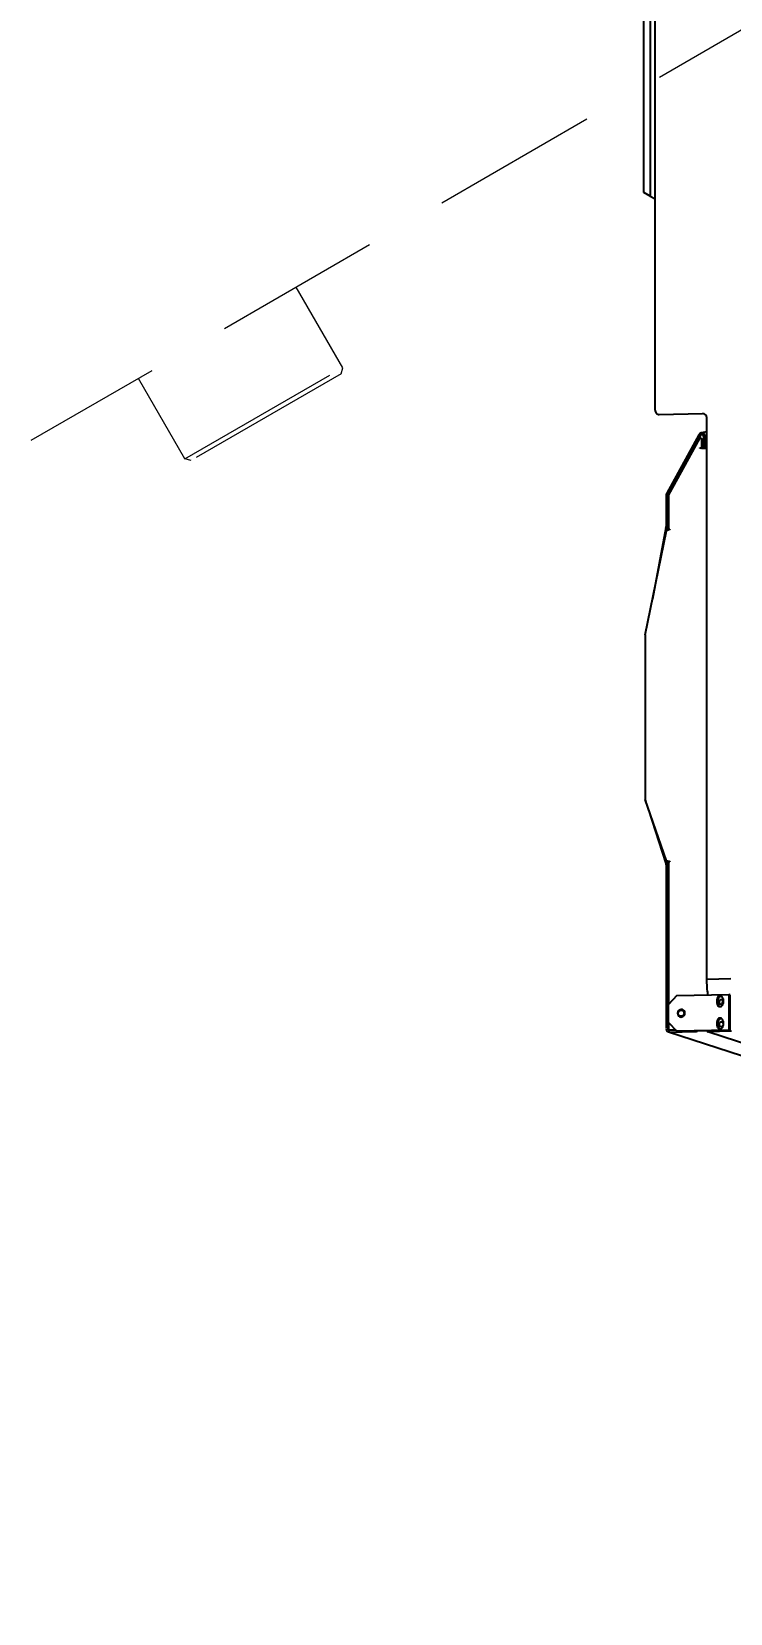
# Model space of a CAD drawing. Header units: inches. Extents: x -347369 to -260369, y 119522 to 149869.
# Drawn here: x -286221 to -285438, y 136284 to 138054 of the extents above; entities that cross this region are included whole.
import ezdxf

# ---------------------------------------------------------------- set-up
doc = ezdxf.new("R2010")
doc.units = ezdxf.units.IN
doc.header["$LTSCALE"] = 300
doc.linetypes.add('NASCOSTA', pattern=[0.375, 0.25, -0.125])
doc.layers.add('MACCHINA', color=40, linetype='Continuous')
doc.layers.add('QUOTE', color=7, linetype='Continuous')
doc.styles.get("Standard").update_dxf_attribs({"font": 'romans.shx'})
doc.dimstyles.new('sc1a100', dxfattribs={"dimscale": 100, "dimtxt": 3, "dimasz": 3, "dimexe": 0, "dimexo": 0, "dimgap": 1, "dimtad": 1, "dimzin": 12, "dimdsep": 46, "dimtxsty": 'Standard', "dimblk": 'CLOSEDBLANK', "dimcen": 1, "dimclrd": 253, "dimclre": 253, "dimclrt": 2, "dimadec": 0, "dimazin": 3, "dimtfac": 1, "dimtmove": 0, "dimatfit": 1, "dimldrblk": 'CLOSEDBLANK', "dimfxl": 1, "dimtolj": 1, "dimtzin": 0, "dimarcsym": 0})

# ---------------------------------------------------------------- blocks, each defined once
blk = doc.blocks.new('_ClosedBlank')
at = {"color": 0, "linetype": 'ByBlock', "lineweight": -2}
for p, q in [((-1, 0.1667), (0, 0)), ((-1, 0.1667), (-1, -0.1667)), ((0, 0), (-1, -0.1667))]:
    blk.add_line(p, q, dxfattribs=at)
blk = doc.blocks.new('*D27')
at = {"layer": 'Defpoints', "color": 0, "transparency": 16777216}
for p in [(-285230.2, 140399.7), (-284017.7, 139699.7), (-287395.2, 137749.7), (-287103.2, 136767.5), (-285230.2, 136499.7)]:
    blk.add_point(p, dxfattribs=at)
at = {"layer": 'QUOTE', "color": 253, "lineweight": -2, "transparency": 16777216}
for p, q in [((-287395.2, 137749.7), (-287753.7, 137542.7)), ((-285230.2, 136499.7), (-285230.2, 136085.7))]:
    blk.add_line(p, q, dxfattribs=at)
blk.add_arc((-285230.2, 138999.7), 2913.9, 215.9014, 264.0986, dxfattribs=at)
at = {"layer": 'QUOTE', "color": 253, "lineweight": -2, "transparency": 16777216, "xscale": 300, "yscale": 300, "zscale": 300}
for p, rotation in [((-287753.7, 137542.7), 122.9507175305296), ((-285230.2, 136085.7), 357.0492824694705)]:
    blk.add_blockref('_ClosedBlank', p, dxfattribs=dict(at, rotation=rotation))
at = {"layer": 'QUOTE', "color": 2, "transparency": 16777216, "insert": (-286562.1, 136692.6), "char_height": 300, "attachment_point": 5, "rotation": 330}
blk.add_mtext('\\A1;60°', dxfattribs=at)
blk = doc.blocks.new('*D37')
at = {"layer": 'Defpoints', "color": 0, "transparency": 16777216}
for p in [(-285230.2, 140399.7), (-286220.1, 139989.6), (-283462.4, 137231.9), (-285230.2, 136499.7), (-284473.4, 136175.3)]:
    blk.add_point(p, dxfattribs=at)
at = {"layer": 'QUOTE', "color": 253, "lineweight": -2, "transparency": 16777216}
for p, q in [((-283462.4, 137231.9), (-283162.6, 136932.1)), ((-285230.2, 136499.7), (-285230.2, 136075.7))]:
    blk.add_line(p, q, dxfattribs=at)
blk.add_arc((-285230.2, 138999.7), 2924, 275.8811, 309.1189, dxfattribs=at)
at = {"layer": 'QUOTE', "color": 253, "lineweight": -2, "transparency": 16777216, "xscale": 300, "yscale": 300, "zscale": 300}
for p, rotation in [((-283162.6, 136932.1), 42.0594481817856), ((-285230.2, 136075.7), 182.9405518182139)]:
    blk.add_blockref('_ClosedBlank', p, dxfattribs=dict(at, rotation=rotation))
at = {"layer": 'QUOTE', "color": 2, "transparency": 16777216, "insert": (-284206.9, 136529.2), "char_height": 300, "attachment_point": 5, "rotation": 22.5}
blk.add_mtext('\\A1;45°', dxfattribs=at)
blk = doc.blocks.new('A$Cad528b1c')
at = {"layer": 'MACCHINA'}
for p, q in [((-292.6, -1368.9), (-292.6, 585)), ((-305, -1125.5), (-305, -701.2)), ((-298, -701.2), (-298, -1129.6)), ((-298, -1129.6), (-305, -1125.5)), ((-298, -1129.6), (-292.6, -1132.6)), ((-287.8, -1373.8), (-239.5, -1372.6)), ((-234.7, -2006), (-234.7, -1377.6)), ((-243.4, -1396.4), (-279.5, -1461.8)), ((-241.7, -1397.4), (-277.8, -1462.8)), ((-243.4, -1396.4), (-241.7, -1397.4)), ((-241.7, -1397.4), (-243.4, -1396.4)), ((-243.4, -1396.4), (-243.4, -1396.4)), ((-241.7, -1397.4), (-241.7, -1397.4)), ((-234.7, -1393.1), (-240.9, -1394.4)), ((-242.7, -1400.6), (-277.5, -1463.6)), ((-241, -1400.5), (-242.7, -1400.6)), ((-242.5, -1411.2), (-240.1, -1411.2)), ((-242.5, -1411.5), (-242.5, -1411.2)), ((-242.5, -1411.2), (-242, -1411.4)), ((-240.6, -1411.5), (-242.5, -1411.5)), ((-242, -1411.4), (-239.6, -1411.3)), ((-242, -1411.5), (-242, -1411.4)), ((-240.1, -1401.5), (-241, -1400.5)), ((-241, -1400.5), (-240.5, -1400.7)), ((-239.6, -1401.7), (-240.5, -1400.7)), ((-240.1, -1411.2), (-240.1, -1401.5)), ((-240.1, -1401.5), (-239.6, -1401.7)), ((-240.1, -1411.2), (-239.6, -1411.3)), ((-239.6, -1411.3), (-239.6, -1401.7)), ((-238.3, -1398.3), (-238.3, -1411)), ((-238.3, -1398.3), (-236.4, -1398.3)), ((-236.4, -1410.9), (-238.3, -1411)), ((-234.7, -1410.8), (-237.1, -1411.4)), ((-236.4, -1398.3), (-236.4, -1410.9)), ((-236.4, -1410.9), (-234.7, -1410.5)), ((-234.7, -1411.2), (-235.7, -1411.4)), ((-278.1, -1463.2), (-280, -1463.3)), ((-280, -1463.3), (-280, -1499.3)), ((-277.8, -1462.8), (-279.5, -1461.8)), ((-278.1, -1499.3), (-278.1, -1463.2)), ((-278.1, -1463.2), (-278, -1463.8)), ((-277.5, -1463.6), (-277.5, -1502.2)), ((-303.8, -1620.5), (-279.7, -1504)), ((-280.6, -1500.7), (-295.5, -1580.4)), ((-279.2, -1502.1), (-280.6, -1500.7)), ((-279.2, -1502.1), (-279.5, -1503.6)), ((-277.5, -1502.2), (-276.1, -1502.2)), ((-277.5, -1502.2), (-277, -1502.4)), ((-277, -1502.4), (-276.1, -1502.3)), ((-276.1, -1502.5), (-276.8, -1502.5)), ((-276.1, -1502.2), (-276.1, -1502.5)), ((-303.8, -1620.5), (-303.8, -1804.7)), ((-303.8, -1620.5), (-303.8, -1620.5)), ((-279.7, -1873.2), (-303.8, -1804.7)), ((-303.8, -1804.7), (-303.8, -1804.7)), ((-299.8, -1816.1), (-280.6, -1876.1)), ((-279.2, -1874.7), (-280.6, -1876.1)), ((-279.2, -1874.7), (-279.7, -1873.2)), ((-276.1, -1874.3), (-277.5, -1874.4)), ((-277.5, -1874.4), (-277.5, -2034)), ((-277.2, -1874), (-276.5, -1874.1)), ((-276.8, -1874), (-276.1, -1874)), ((-276.2, -1874.2), (-276.8, -1874)), ((-276.2, -1874.2), (-276.1, -1874.2)), ((-276.1, -1874), (-276.1, -1874.3)), ((-280, -1877.5), (-280, -2061)), ((-278.1, -2060.9), (-278.1, -1877.5)), ((-207.6, -2005.4), (-234.7, -2006)), ((-268.1, -2024), (-277.7, -2034.1)), ((-277.7, -2054.1), (-277.7, -2034.1)), ((-268.1, -2024), (-210.1, -2022.6)), ((-233.9, -2019.6), (-233.9, -2023.2)), ((-223.1, -2032.9), (-223.1, -2027.9)), ((-221.8, -2033.3), (-221.8, -2028.3)), ((-216.4, -2027.7), (-216.4, -2032.7)), ((-210.1, -2022.6), (-210.1, -2062.5)), ((-208.8, -2023), (-210.1, -2022.6)), ((-208.8, -2023), (-208.8, -2062.9)), ((-223.1, -2057.8), (-223.1, -2052.8)), ((-216.4, -2052.6), (-216.4, -2057.6)), ((-277.7, -2054.1), (-268.1, -2063.8)), ((-277.5, -2054.2), (-277.5, -2061.4)), ((-277.5, -2061.4), (-276.6, -2062.3)), ((-277.4, -2064.7), (-59.6, -2135.5)), ((-276.6, -2062.3), (-269.7, -2062.2)), ((-276.6, -2062.3), (-276.1, -2062.5)), ((-276.1, -2062.5), (-269.5, -2062.3)), ((-269.1, -2062.7), (-276.1, -2062.9)), ((-276.1, -2064.9), (-248.1, -2064.2)), ((-210.1, -2062.5), (-268.1, -2063.8)), ((-268.1, -2063.8), (-266.8, -2064.2)), ((-208.8, -2062.9), (-266.8, -2064.2)), ((-248.1, -2063.8), (-248.1, -2064.2)), ((-247.5, -2064.4), (-248.1, -2064.2)), ((-247.5, -2063.8), (-247.5, -2064.4)), ((-233.9, -2064), (-206.9, -2063.4)), ((-233.9, -2063.5), (-233.9, -2064)), ((-26.6, -2131.9), (-233.4, -2064.6)), ((-221.8, -2058.2), (-221.8, -2053.2)), ((-216.4, -2056.9), (-216.5, -2057.5)), ((-208.8, -2062.9), (-210.1, -2062.5))]:
    blk.add_line(p, q, dxfattribs=at)
at = {"layer": 'MACCHINA', "flags": 128}
for points in [[(-263.2, -2039.5), (-264.4, -2039.8), (-265.5, -2040.3), (-266.4, -2041.2), (-267, -2042.3), (-267.3, -2043.5), (-267.2, -2044.8), (-266.8, -2046), (-266, -2046.9), (-265, -2047.6), (-263.8, -2048), (-262.6, -2047.9), (-261.4, -2047.5), (-260.4, -2046.8), (-259.7, -2045.8), (-259.2, -2044.6), (-259.1, -2043.4), (-259.4, -2042.1), (-260, -2041.1), (-260.9, -2040.2), (-262, -2039.7), (-263.2, -2039.5)], [(-260, -2043.6), (-260.2, -2044.8), (-260.7, -2045.8), (-261.5, -2046.6), (-262.5, -2047.1), (-263.6, -2047.2), (-264.7, -2047), (-265.6, -2046.3), (-266.3, -2045.5), (-266.7, -2044.4), (-266.7, -2043.2), (-266.3, -2042.1), (-265.6, -2041.2), (-264.7, -2040.6), (-263.6, -2040.3), (-262.5, -2040.3), (-261.5, -2040.8), (-260.7, -2041.5), (-260.2, -2042.5), (-260, -2043.6)]]:
    blk.add_lwpolyline(points, dxfattribs=at)
at = {"layer": 'MACCHINA'}
for centre, radius, start, end in [((-282.1, -1499.3), 2.07, 316.6145, 359.9907), ((-282.2, -1499.3), 4.14, 316.6145, 359.9907), ((-299.7, -1804.7), 3.97, 185.4025, 213.3684), ((-282, -1877.4), 3.96, 359.6943, 44.4439), ((-282, -1877.5), 1.98, 359.6943, 44.4439), ((-351.7, -2019.5), 117.7, 359.9427, 6.5839), ((-219.8, -2027.7), 3.38, 359.934, 182.7417), ((-219.8, -2032.9), 3.38, 179.934, 2.7417), ((-218.3, -2028.3), 3.5, 85.2321, 180.9485), ((-218.4, -2033.3), 3.41, 179.4449, 239.3469), ((-218.4, -2031.2), 2.43, 31.47, 182.1197), ((-218.5, -2031.3), 2.39, 179.2117, 332.1651), ((-219.8, -2052.6), 3.38, 359.934, 182.7417), ((-218.3, -2053.2), 3.5, 85.2321, 180.9485), ((-276.2, -2061.1), 3.82, 178.8817, 270.6627), ((-276.2, -2061), 1.91, 178.8817, 270.6627), ((-247.6, -2060.6), 3.86, 271.5098, 305.4075), ((-232.9, -2063.7), 1.08, 200.3794, 242.7058), ((-219.8, -2057.8), 3.38, 179.934, 2.7417), ((-218.4, -2058.2), 3.41, 179.4449, 239.3469), ((-218.4, -2056.1), 2.43, 31.47, 182.1197), ((-218.5, -2056.2), 2.39, 179.2117, 332.1651)]:
    blk.add_arc(centre, radius, start, end, dxfattribs=at)
for centre, start_param, end_param in [((-287.8, -1368.7), 1.832941, 3.403738), ((-239.5, -1377.7), 4.974534, 6.54533)]:
    blk.add_ellipse(centre, major_axis=(1.25, 4.89), ratio=0.954437, start_param=start_param, end_param=end_param, dxfattribs=at)
for points in [[(-236.4, -1398.3), (-236.4, -1397.9), (-236.5, -1397), (-237.2, -1395.8), (-238.1, -1394.9), (-239.3, -1394.4), (-240.5, -1394.3), (-241.7, -1394.6), (-242.8, -1395.3), (-243.2, -1396.1), (-243.4, -1396.4)], [(-238.3, -1398.3), (-238.4, -1398.1), (-238.4, -1397.7), (-238.7, -1397.1), (-239.1, -1396.6), (-239.7, -1396.4), (-240.3, -1396.3), (-240.9, -1396.5), (-241.4, -1396.8), (-241.6, -1397.2), (-241.7, -1397.4)], [(-240.6, -1411.5), (-240.1, -1411.4), (-239, -1411.4), (-237.5, -1411.4), (-236.3, -1411.4), (-235.9, -1411.4), (-235.7, -1411.4)], [(-279.7, -1504), (-279.6, -1503.8), (-279.5, -1503.6), (-278.8, -1503.2), (-277.9, -1502.8), (-277.1, -1502.6), (-276.8, -1502.5)], [(-276.8, -1874), (-277.1, -1874), (-277.9, -1873.8), (-278.8, -1873.6), (-279.5, -1873.4), (-279.6, -1873.2), (-279.7, -1873.2)]]:
    blk.add_open_spline(points, degree=3, dxfattribs=at)
for points, knots in [([(-279.5, -1461.8), (-279.6, -1462), (-279.8, -1462.4), (-280, -1463.1), (-280, -1463.6), (-280, -1463.8)], [0, 0, 0, 0, 0.317792, 0.653434, 1, 1, 1, 1]), ([(-277.8, -1462.8), (-277.9, -1462.9), (-278, -1463.1), (-278, -1463.5), (-278, -1463.7), (-278, -1463.8)], [0, 0, 0, 0, 0.482205, 0.738733, 1, 1, 1, 1]), ([(-216.3, -2030.2), (-216.4, -2030.3), (-216.7, -2030.5), (-217.2, -2031), (-217.4, -2031.7), (-217.4, -2032.2), (-217.5, -2032.4)], [0, 0, 0, 0, 0.158803, 0.476111, 0.792752, 1, 1, 1, 1]), ([(-217.5, -2032.4), (-217.4, -2032.7), (-217.4, -2033), (-217.3, -2033.3), (-217.2, -2033.3)], [0, 0, 0, 0, 0.924583, 1, 1, 1, 1])]:
    blk.add_open_spline(points, degree=3, knots=knots, dxfattribs=at)
blk = doc.blocks.new('A$Cda148bbc')
at = {"layer": 'MACCHINA', "color": 8, "linetype": 'NASCOSTA', "lineweight": 5, "ltscale": 2.5}
for p, q in [((719.3, -560), (719.3, -1560)), ((823.3, -1217), (719.3, -1217)), ((823.3, -1421), (823.3, -1217)), ((828.3, -1222), (823.3, -1217)), ((828.3, -1222), (828.3, -1416)), ((823.3, -1421), (719.3, -1421)), ((828.3, -1416), (823.3, -1421))]:
    blk.add_line(p, q, dxfattribs=at)

msp = doc.modelspace()

# ---------------------------------------------------------------- block references
msp.add_blockref('A$Cad528b1c', (-285230.166, 138999.656))
at = {"rotation": 299.9999999999999}
msp.add_blockref('A$Cda148bbc', (-285230.166, 138999.656), dxfattribs=at)

# ---------------------------------------------------------------- dimensions: what is measured, and where the dimension line sits
at = {"layer": 'QUOTE'}
for base, line2, picture, middle in [((-287103.201, 136767.46), ((-287395.23, 137749.656), (-284017.731, 139699.656)), '*D27', (-286562.128, 136692.63)), ((-284473.382, 136175.299), ((-283462.399, 137231.889), (-286220.116, 139989.605)), '*D37', (-284206.875, 136529.212))]:
    dim = msp.add_angular_dim_2l(base=base, line1=((-285230.166, 136499.656), (-285230.166, 140399.656)), line2=line2, dimstyle='sc1a100', dxfattribs=at)
    dim.commit()
    dim.dimension.update_dxf_attribs({"geometry": picture, "text_midpoint": middle})

doc.saveas('drawing.dxf')
